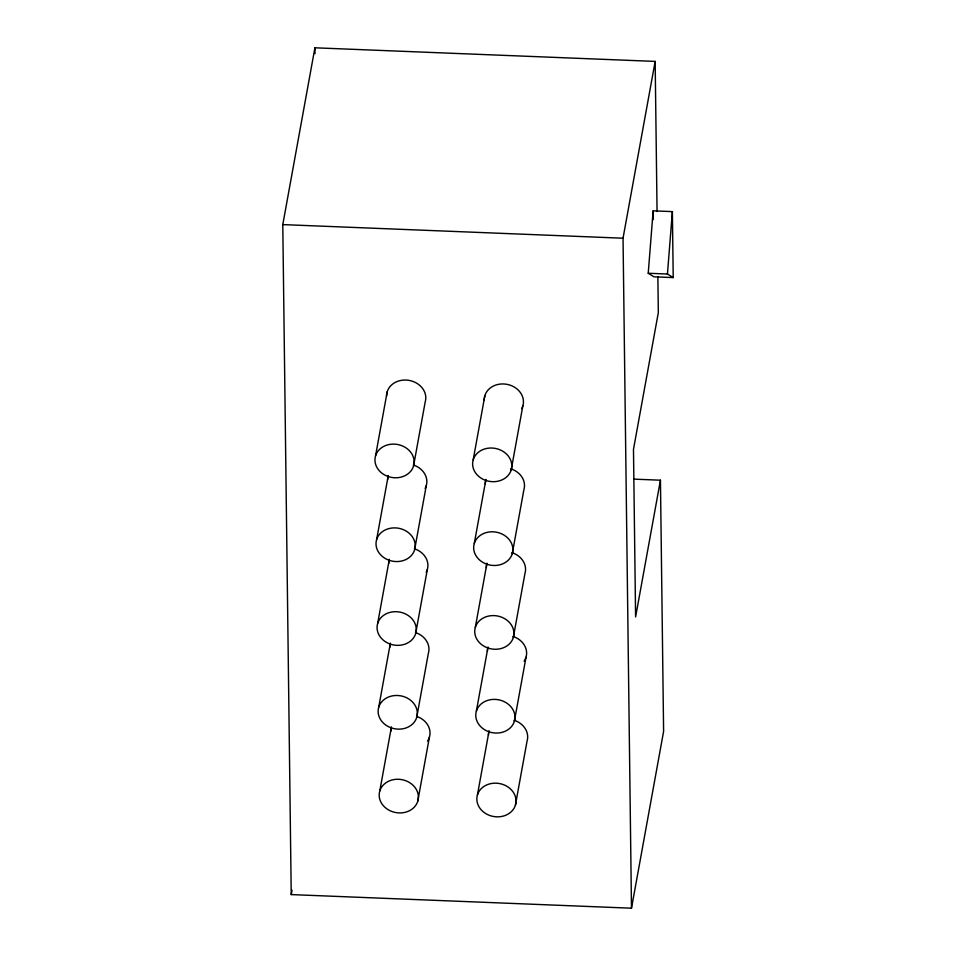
<?xml version="1.0" encoding="UTF-8"?>
<svg xmlns="http://www.w3.org/2000/svg" width="956" height="956" viewBox="0 0 956 956"><rect width="100%" height="100%" fill="white"/><g stroke="black" fill="none" stroke-linecap="round" stroke-linejoin="round"><path stroke-width="1.43" d="M648.228 273.261L653.151 210.846L672.379 211.611L673.215 277.587L653.988 276.822L648.228 273.261L667.443 274.025L673.215 277.587M667.443 274.025L672.379 211.611M633.912 479.135L660.441 480.199L663.607 731.4L631.486 908.2L291.233 894.589L282.785 224.6L314.918 47.8L655.159 61.411L657.059 211.539M291.233 894.589L292.034 890.203M375.553 455.833L387.204 391.757M376.616 539.614L388.255 475.55A19.694 16.742 10.3 0 0 387.646 479.876M377.668 623.408L389.319 559.332A19.694 16.742 10.3 0 0 388.698 563.658M413.542 466.05A19.694 16.742 10.3 0 0 389.271 444.492A19.694 16.742 10.3 0 0 380.835 472.288A19.694 16.742 10.3 0 0 413.542 466.05L425.193 401.986A19.694 16.742 10.3 0 0 408.547 380.297A19.694 16.742 10.3 0 0 386.594 396.083M378.731 707.201L390.371 643.125A19.694 16.742 10.3 0 0 389.761 647.451M414.605 549.843A19.694 16.742 10.3 0 0 390.323 528.274A19.694 16.742 10.3 0 0 381.898 556.069A19.694 16.742 10.3 0 0 414.605 549.843L426.245 485.768M379.783 790.982L391.434 726.918A19.694 16.742 10.3 0 0 390.813 731.244M415.657 633.637A19.694 16.742 10.3 0 0 391.386 612.067A19.694 16.742 10.3 0 0 382.95 639.863A19.694 16.742 10.3 0 0 415.657 633.637L427.308 569.561M416.72 717.418A19.694 16.742 10.3 0 0 392.438 695.86A19.694 16.742 10.3 0 0 384.013 723.656A19.694 16.742 10.3 0 0 416.72 717.418L428.36 653.354A19.694 16.742 10.3 0 0 415.466 632.561M473.208 459.74L484.859 395.665M417.772 801.212A19.694 16.742 10.3 0 0 393.502 779.642A19.694 16.742 10.3 0 0 385.065 807.438A19.694 16.742 10.3 0 0 417.772 801.212L429.411 737.136M474.272 543.522L485.911 479.458A19.694 16.742 10.3 0 0 485.301 483.784M475.323 627.315L486.963 563.239A19.694 16.742 10.3 0 0 486.353 567.565M511.197 469.958A19.694 16.742 10.3 0 0 486.927 448.4A19.694 16.742 10.3 0 0 478.49 476.196A19.694 16.742 10.3 0 0 511.197 469.958L522.836 405.894M476.375 711.109L488.026 647.033A19.694 16.742 10.3 0 0 487.417 651.359M512.261 553.751A19.694 16.742 10.3 0 0 487.978 532.181A19.694 16.742 10.3 0 0 479.542 559.977A19.694 16.742 10.3 0 0 512.261 553.751L523.9 489.675A19.694 16.742 10.3 0 0 511.006 468.882M477.438 794.89L489.078 730.826A19.694 16.742 10.3 0 0 488.468 735.152M513.312 637.544A19.694 16.742 10.3 0 0 489.042 615.975A19.694 16.742 10.3 0 0 480.605 643.77A19.694 16.742 10.3 0 0 513.312 637.544L524.952 573.469A19.694 16.742 10.3 0 0 512.058 552.676M514.364 721.326A19.694 16.742 10.3 0 0 490.093 699.768A19.694 16.742 10.3 0 0 481.657 727.564A19.694 16.742 10.3 0 0 514.364 721.326L526.015 657.262M515.427 805.119A19.694 16.742 10.3 0 0 491.145 783.55A19.694 16.742 10.3 0 0 482.72 811.345A19.694 16.742 10.3 0 0 515.427 805.119L527.067 741.043A19.694 16.742 10.3 0 0 514.173 720.25M631.486 908.2L623.037 238.211L655.159 61.411M660.441 480.199L635.597 616.955L633.481 449.368L658.326 312.612L657.883 276.941M282.785 224.6L623.037 238.211M653.151 210.846L653.271 219.641M314.918 47.8L314.99 53.763M414.402 548.768A19.694 16.742 10.3 0 1 426.173 572.274M413.351 464.975A19.694 16.742 10.3 0 1 425.109 488.48M513.109 636.469A19.694 16.742 10.3 0 1 524.103 661.241M416.517 716.343A19.694 16.742 10.3 0 1 427.511 741.115M484.238 399.99A19.694 16.742 10.3 0 1 507.887 384.527A19.694 16.742 10.3 0 1 521.701 408.606"/></g></svg>
